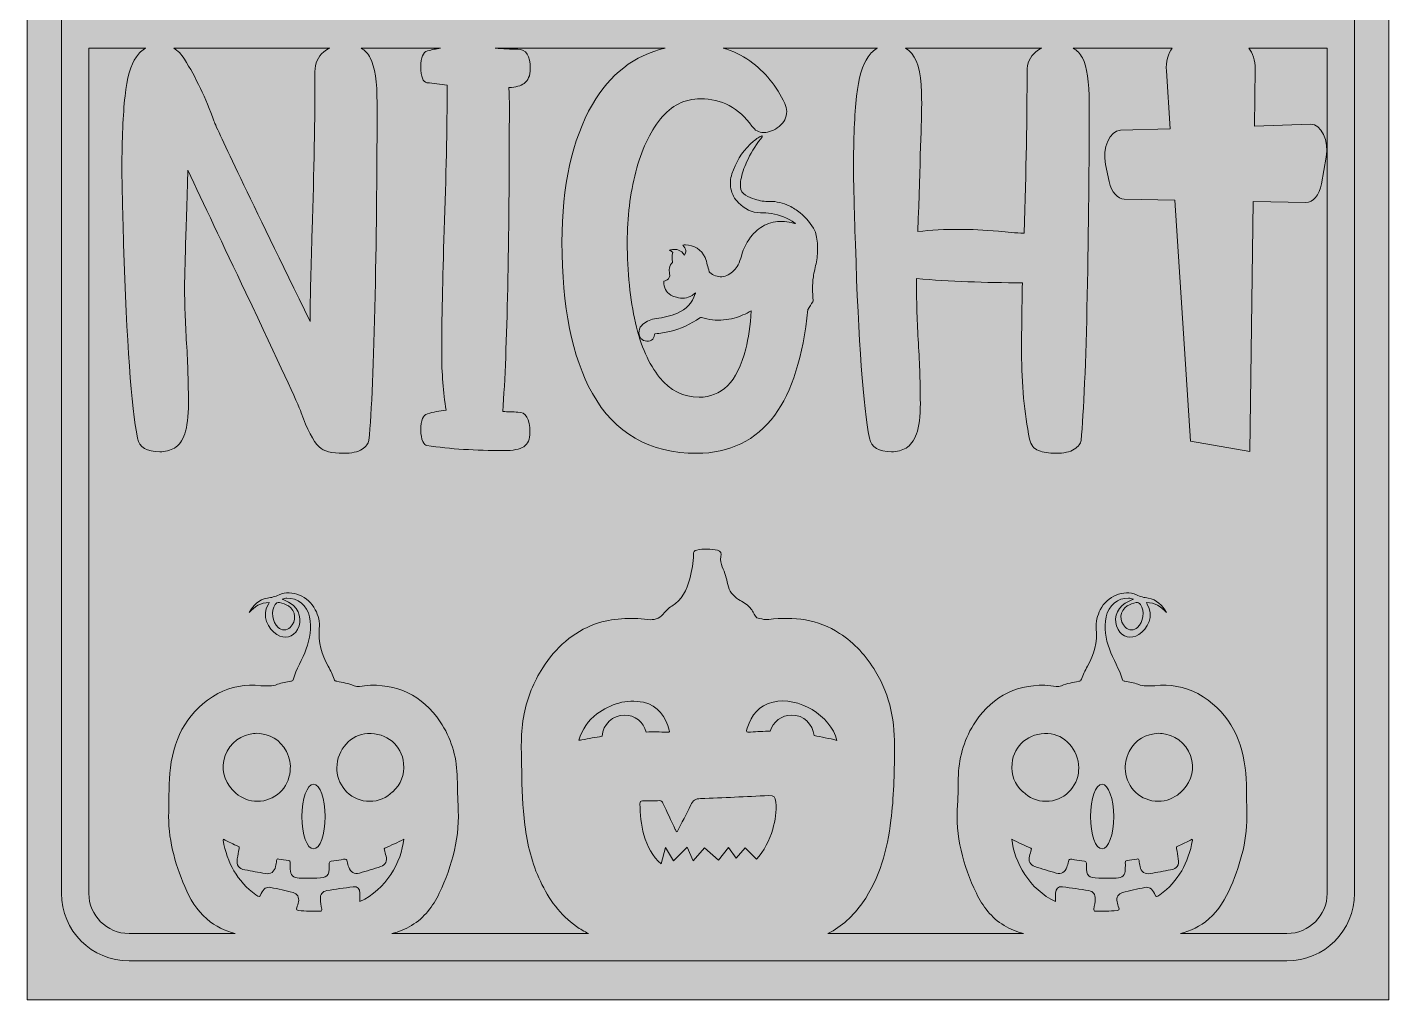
# Model space of a CAD drawing. Header units: centimetres. Extents: x 0.4 to 13.5, y -19.4 to -0.6.
# Drawn here: x 0.42 to 13.55, y -19.38 to -10.01 of the extents above; entities that cross this region are included whole.
import ezdxf

# ---------------------------------------------------------------- set-up
doc = ezdxf.new("R2010")
doc.units = ezdxf.units.CM
doc.header["$MEASUREMENT"] = 0
doc.layers.add('Layer 1', color=7, linetype='Continuous')

# ---------------------------------------------------------------- blocks, each defined once
blk = doc.blocks.new('block 3')
at = {"layer": 'Layer 1', "true_color": 0x2e3644}
h = blk.add_hatch(color=159, dxfattribs=at)
h.dxf.hatch_style = 2
h.paths.add_polyline_path([(13.548, -19.383), (0.422, -19.383), (0.422, -0.632), (13.548, -0.632)])
at = {"layer": 'Layer 1', "lineweight": 0}
blk.add_lwpolyline([(13.548, -19.383), (0.422, -19.383), (0.422, -0.632), (13.548, -0.632), (13.548, -19.383)], dxfattribs=at)
blk = doc.blocks.new('block 2')
at = {"layer": 'Layer 1'}
blk.add_blockref('block 3', (0, 0), dxfattribs=at)

msp = doc.modelspace()

# ---------------------------------------------------------------- linework, layer by layer
at = {"layer": 'Layer 1', "lineweight": 0}
for points, knots in [([(12.566, -1.006), (12.566, -1.006), (1.404, -1.006), (1.404, -1.006), (1.044, -1.006), (0.752, -1.299), (0.752, -1.659), (0.752, -1.659), (0.752, -18.357), (0.752, -18.357), (0.752, -18.716), (1.044, -19.009), (1.404, -19.009), (1.404, -19.009), (12.566, -19.009), (12.566, -19.009), (12.925, -19.009), (13.218, -18.716), (13.218, -18.357), (13.218, -18.357), (13.218, -1.659), (13.218, -1.659), (13.218, -1.299), (12.925, -1.006), (12.566, -1.006)], [0, 0, 0, 0, 1, 1, 1, 2, 2, 2, 3, 3, 3, 4, 4, 4, 5, 5, 5, 6, 6, 6, 7, 7, 7, 8, 8, 8, 8]), ([(12.954, -18.357), (12.954, -18.571), (12.78, -18.744), (12.566, -18.744), (12.566, -18.744), (11.539, -18.744), (11.539, -18.744), (11.637, -18.721), (11.729, -18.678), (11.812, -18.604), (11.909, -18.519), (11.976, -18.41), (12.026, -18.292), (12.123, -18.061), (12.19, -17.823), (12.18, -17.57), (12.175, -17.429), (12.181, -17.287), (12.163, -17.146), (12.125, -16.838), (11.987, -16.588), (11.707, -16.432), (11.579, -16.36), (11.437, -16.342), (11.293, -16.355), (11.237, -16.359), (11.184, -16.363), (11.13, -16.342), (11.089, -16.327), (11.046, -16.318), (11.003, -16.313), (10.993, -16.312), (10.985, -16.31), (10.982, -16.298), (10.95, -16.194), (10.891, -16.102), (10.854, -16.001), (10.818, -15.901), (10.803, -15.798), (10.823, -15.693), (10.843, -15.585), (10.938, -15.507), (11.04, -15.511), (11.054, -15.511), (11.067, -15.514), (11.086, -15.521), (11.057, -15.536), (11.031, -15.544), (11.008, -15.559), (10.918, -15.619), (10.889, -15.724), (10.938, -15.814), (10.979, -15.888), (11.061, -15.908), (11.137, -15.863), (11.223, -15.812), (11.29, -15.678), (11.218, -15.568), (11.216, -15.564), (11.215, -15.56), (11.211, -15.553), (11.293, -15.556), (11.354, -15.591), (11.404, -15.65), (11.364, -15.581), (11.312, -15.525), (11.229, -15.511), (11.189, -15.506), (11.153, -15.497), (11.116, -15.48), (10.991, -15.424), (10.833, -15.492), (10.767, -15.623), (10.739, -15.68), (10.722, -15.742), (10.728, -15.805), (10.742, -15.936), (10.705, -16.054), (10.643, -16.168), (10.62, -16.208), (10.6, -16.25), (10.585, -16.293), (10.58, -16.306), (10.573, -16.312), (10.559, -16.313), (10.503, -16.322), (10.447, -16.335), (10.393, -16.355), (10.358, -16.369), (10.325, -16.359), (10.291, -16.355), (9.98, -16.328), (9.738, -16.446), (9.564, -16.703), (9.459, -16.858), (9.408, -17.03), (9.399, -17.215), (9.395, -17.311), (9.397, -17.407), (9.391, -17.503), (9.369, -17.805), (9.443, -18.086), (9.572, -18.356), (9.633, -18.482), (9.716, -18.592), (9.839, -18.667), (9.899, -18.703), (9.962, -18.728), (10.028, -18.744), (10.028, -18.744), (8.141, -18.744), (8.141, -18.744), (8.277, -18.678), (8.384, -18.575), (8.475, -18.447), (8.643, -18.209), (8.713, -17.937), (8.749, -17.653), (8.776, -17.431), (8.78, -17.207), (8.784, -16.984), (8.789, -16.712), (8.745, -16.454), (8.6, -16.218), (8.51, -16.07), (8.399, -15.945), (8.254, -15.851), (8.044, -15.715), (7.812, -15.687), (7.57, -15.717), (7.538, -15.722), (7.51, -15.712), (7.481, -15.708), (7.442, -15.703), (7.436, -15.672), (7.421, -15.647), (7.412, -15.632), (7.401, -15.618), (7.39, -15.604), (7.359, -15.57), (7.319, -15.548), (7.28, -15.524), (7.226, -15.49), (7.188, -15.444), (7.176, -15.38), (7.164, -15.321), (7.146, -15.265), (7.123, -15.21), (7.11, -15.178), (7.101, -15.147), (7.109, -15.111), (7.115, -15.085), (7.109, -15.055), (7.078, -15.049), (7.011, -15.036), (6.943, -15.032), (6.876, -15.048), (6.856, -15.053), (6.844, -15.066), (6.845, -15.089), (6.848, -15.169), (6.827, -15.246), (6.809, -15.324), (6.783, -15.434), (6.735, -15.527), (6.635, -15.588), (6.603, -15.608), (6.576, -15.635), (6.553, -15.665), (6.514, -15.713), (6.462, -15.724), (6.406, -15.717), (6.234, -15.697), (6.065, -15.703), (5.9, -15.76), (5.679, -15.839), (5.518, -15.988), (5.392, -16.183), (5.303, -16.32), (5.244, -16.467), (5.212, -16.627), (5.177, -16.806), (5.185, -16.986), (5.189, -17.166), (5.192, -17.344), (5.197, -17.522), (5.22, -17.699), (5.244, -17.887), (5.287, -18.069), (5.369, -18.241), (5.451, -18.412), (5.56, -18.566), (5.716, -18.676), (5.753, -18.702), (5.793, -18.725), (5.833, -18.744), (5.833, -18.744), (3.938, -18.744), (3.938, -18.744), (4.004, -18.728), (4.068, -18.703), (4.128, -18.667), (4.25, -18.592), (4.333, -18.482), (4.394, -18.356), (4.523, -18.086), (4.597, -17.805), (4.575, -17.503), (4.569, -17.407), (4.571, -17.311), (4.567, -17.215), (4.559, -17.03), (4.507, -16.858), (4.403, -16.703), (4.228, -16.446), (3.987, -16.328), (3.675, -16.355), (3.642, -16.359), (3.608, -16.369), (3.573, -16.355), (3.52, -16.335), (3.463, -16.322), (3.407, -16.313), (3.393, -16.312), (3.386, -16.306), (3.382, -16.293), (3.366, -16.25), (3.346, -16.208), (3.323, -16.168), (3.261, -16.054), (3.224, -15.936), (3.238, -15.805), (3.245, -15.742), (3.228, -15.68), (3.199, -15.623), (3.133, -15.492), (2.975, -15.424), (2.85, -15.48), (2.813, -15.497), (2.777, -15.506), (2.737, -15.511), (2.654, -15.525), (2.603, -15.581), (2.563, -15.65), (2.612, -15.591), (2.673, -15.556), (2.755, -15.553), (2.752, -15.56), (2.75, -15.564), (2.748, -15.568), (2.675, -15.678), (2.744, -15.812), (2.829, -15.863), (2.905, -15.908), (2.987, -15.888), (3.028, -15.814), (3.077, -15.724), (3.048, -15.619), (2.958, -15.559), (2.935, -15.544), (2.91, -15.536), (2.88, -15.521), (2.899, -15.514), (2.912, -15.511), (2.926, -15.511), (3.028, -15.507), (3.123, -15.585), (3.143, -15.693), (3.163, -15.798), (3.148, -15.901), (3.112, -16.001), (3.075, -16.102), (3.016, -16.194), (2.985, -16.298), (2.982, -16.31), (2.973, -16.312), (2.963, -16.313), (2.92, -16.318), (2.877, -16.327), (2.836, -16.342), (2.782, -16.363), (2.729, -16.359), (2.673, -16.355), (2.529, -16.342), (2.387, -16.36), (2.259, -16.432), (1.98, -16.588), (1.841, -16.838), (1.803, -17.146), (1.785, -17.287), (1.791, -17.429), (1.786, -17.57), (1.777, -17.823), (1.843, -18.061), (1.94, -18.292), (1.99, -18.41), (2.057, -18.519), (2.154, -18.604), (2.238, -18.678), (2.33, -18.721), (2.427, -18.744), (2.427, -18.744), (1.404, -18.744), (1.404, -18.744), (1.19, -18.744), (1.016, -18.571), (1.016, -18.357), (1.016, -18.357), (1.016, -10.209), (1.016, -10.209), (1.016, -10.209), (1.565, -10.209), (1.565, -10.209), (1.529, -10.228), (1.499, -10.256), (1.474, -10.292), (1.42, -10.37), (1.384, -10.497), (1.365, -10.673), (1.345, -10.849), (1.335, -11.083), (1.335, -11.373), (1.335, -11.498), (1.341, -11.74), (1.351, -12.099), (1.381, -13.042), (1.426, -13.666), (1.485, -13.97), (1.504, -14.056), (1.574, -14.1), (1.7, -14.1), (1.752, -14.1), (1.8, -14.088), (1.842, -14.064), (1.884, -14.04), (1.918, -13.994), (1.941, -13.927), (1.964, -13.859), (1.976, -13.761), (1.976, -13.632), (1.976, -13.45), (1.971, -13.257), (1.958, -13.054), (1.946, -12.852), (1.939, -12.665), (1.939, -12.492), (1.939, -12.432), (1.95, -12.064), (1.971, -11.386), (2.119, -11.703), (2.306, -12.097), (2.531, -12.568), (2.854, -13.25), (3.032, -13.635), (3.064, -13.724), (3.119, -13.885), (3.177, -13.995), (3.238, -14.054), (3.28, -14.095), (3.358, -14.115), (3.471, -14.115), (3.55, -14.115), (3.61, -14.102), (3.65, -14.076), (3.69, -14.049), (3.712, -14.021), (3.716, -13.991), (3.742, -13.713), (3.763, -13.247), (3.776, -12.594), (3.789, -11.94), (3.795, -11.322), (3.795, -10.74), (3.795, -10.535), (3.773, -10.39), (3.729, -10.304), (3.708, -10.262), (3.678, -10.23), (3.64, -10.209), (3.64, -10.209), (4.407, -10.209), (4.407, -10.209), (4.364, -10.216), (4.321, -10.224), (4.281, -10.235), (4.238, -10.248), (4.217, -10.299), (4.217, -10.388), (4.217, -10.485), (4.237, -10.536), (4.275, -10.542), (4.339, -10.55), (4.404, -10.558), (4.471, -10.566), (4.469, -10.986), (4.46, -11.452), (4.442, -11.964), (4.426, -12.446), (4.418, -12.84), (4.418, -13.144), (4.418, -13.343), (4.432, -13.528), (4.46, -13.698), (4.397, -13.706), (4.337, -13.717), (4.281, -13.733), (4.238, -13.745), (4.217, -13.797), (4.217, -13.889), (4.217, -13.937), (4.223, -13.975), (4.236, -14.001), (4.249, -14.026), (4.262, -14.039), (4.275, -14.041), (4.501, -14.073), (4.746, -14.089), (5.012, -14.089), (5.105, -14.089), (5.171, -14.076), (5.21, -14.051), (5.249, -14.025), (5.268, -13.979), (5.268, -13.912), (5.268, -13.782), (5.229, -13.717), (5.152, -13.717), (5.105, -13.717), (5.056, -13.715), (5.007, -13.711), (5.049, -13.113), (5.07, -12.122), (5.07, -10.74), (5.07, -10.685), (5.068, -10.635), (5.065, -10.589), (5.132, -10.586), (5.181, -10.572), (5.212, -10.549), (5.251, -10.523), (5.271, -10.475), (5.271, -10.405), (5.271, -10.281), (5.231, -10.22), (5.152, -10.22), (5.08, -10.22), (5.008, -10.215), (4.934, -10.209), (4.934, -10.209), (6.573, -10.209), (6.573, -10.209), (6.273, -10.279), (6.038, -10.46), (5.87, -10.753), (5.675, -11.094), (5.577, -11.537), (5.577, -12.08), (5.577, -12.702), (5.675, -13.187), (5.87, -13.537), (6.086, -13.922), (6.422, -14.115), (6.878, -14.115), (7.194, -14.115), (7.444, -13.992), (7.628, -13.746), (7.794, -13.523), (7.901, -13.184), (7.948, -12.73), (7.949, -12.729), (7.949, -12.728), (7.95, -12.727), (7.964, -12.701), (7.979, -12.677), (7.997, -12.654), (8, -12.649), (8.001, -12.646), (8, -12.641), (7.99, -12.566), (7.989, -12.491), (8.001, -12.415), (8.007, -12.366), (8.021, -12.318), (8.031, -12.269), (8.035, -12.244), (8.039, -12.219), (8.04, -12.193), (8.041, -12.19), (8.041, -12.187), (8.042, -12.184), (8.042, -12.184), (8.042, -12.112), (8.042, -12.112), (8.041, -12.111), (8.041, -12.109), (8.041, -12.107), (8.039, -12.081), (8.036, -12.056), (8.031, -12.031), (8.027, -12.01), (8.026, -11.989), (8.016, -11.97), (7.98, -11.903), (7.933, -11.846), (7.874, -11.797), (7.841, -11.77), (7.806, -11.749), (7.768, -11.73), (7.709, -11.702), (7.647, -11.685), (7.58, -11.687), (7.531, -11.689), (7.484, -11.681), (7.437, -11.666), (7.406, -11.655), (7.375, -11.646), (7.347, -11.628), (7.319, -11.608), (7.3, -11.583), (7.298, -11.548), (7.296, -11.524), (7.298, -11.501), (7.302, -11.477), (7.313, -11.418), (7.333, -11.362), (7.357, -11.308), (7.392, -11.227), (7.439, -11.154), (7.493, -11.084), (7.498, -11.078), (7.502, -11.071), (7.506, -11.065), (7.508, -11.062), (7.509, -11.06), (7.507, -11.057), (7.505, -11.055), (7.502, -11.056), (7.499, -11.057), (7.492, -11.059), (7.486, -11.062), (7.479, -11.066), (7.447, -11.085), (7.419, -11.109), (7.392, -11.135), (7.308, -11.216), (7.252, -11.313), (7.216, -11.422), (7.2, -11.469), (7.196, -11.516), (7.206, -11.564), (7.216, -11.617), (7.241, -11.662), (7.278, -11.7), (7.337, -11.759), (7.406, -11.795), (7.492, -11.796), (7.526, -11.796), (7.561, -11.796), (7.596, -11.802), (7.678, -11.816), (7.753, -11.847), (7.821, -11.895), (7.824, -11.897), (7.826, -11.899), (7.828, -11.9), (7.815, -11.898), (7.801, -11.894), (7.788, -11.891), (7.73, -11.877), (7.671, -11.874), (7.612, -11.888), (7.553, -11.901), (7.503, -11.927), (7.459, -11.965), (7.443, -11.978), (7.428, -11.993), (7.414, -12.009), (7.362, -12.069), (7.327, -12.137), (7.307, -12.213), (7.298, -12.242), (7.29, -12.271), (7.275, -12.299), (7.254, -12.34), (7.221, -12.37), (7.181, -12.393), (7.162, -12.404), (7.141, -12.412), (7.119, -12.413), (7.075, -12.416), (7.037, -12.4), (7.002, -12.373), (6.999, -12.37), (6.998, -12.367), (6.997, -12.364), (6.991, -12.342), (6.985, -12.321), (6.978, -12.299), (6.972, -12.275), (6.967, -12.251), (6.957, -12.228), (6.925, -12.153), (6.848, -12.104), (6.767, -12.106), (6.759, -12.106), (6.75, -12.107), (6.741, -12.108), (6.774, -12.144), (6.78, -12.177), (6.758, -12.204), (6.743, -12.18), (6.723, -12.163), (6.695, -12.154), (6.68, -12.149), (6.666, -12.147), (6.652, -12.15), (6.638, -12.15), (6.626, -12.153), (6.613, -12.158), (6.616, -12.159), (6.617, -12.16), (6.618, -12.161), (6.629, -12.165), (6.638, -12.171), (6.645, -12.178), (6.641, -12.194), (6.64, -12.212), (6.64, -12.231), (6.64, -12.246), (6.641, -12.26), (6.643, -12.274), (6.628, -12.289), (6.617, -12.307), (6.613, -12.329), (6.609, -12.347), (6.611, -12.365), (6.615, -12.383), (6.619, -12.412), (6.611, -12.431), (6.59, -12.444), (6.582, -12.449), (6.573, -12.452), (6.564, -12.454), (6.561, -12.455), (6.559, -12.456), (6.559, -12.461), (6.558, -12.517), (6.579, -12.561), (6.627, -12.591), (6.644, -12.602), (6.663, -12.605), (6.681, -12.611), (6.734, -12.627), (6.784, -12.621), (6.831, -12.593), (6.843, -12.586), (6.854, -12.577), (6.864, -12.568), (6.866, -12.573), (6.863, -12.576), (6.862, -12.579), (6.832, -12.666), (6.774, -12.728), (6.69, -12.764), (6.624, -12.792), (6.556, -12.807), (6.486, -12.815), (6.437, -12.821), (6.395, -12.84), (6.358, -12.871), (6.338, -12.888), (6.323, -12.909), (6.32, -12.937), (6.316, -12.981), (6.333, -13.019), (6.378, -13.032), (6.425, -13.046), (6.468, -13.022), (6.469, -12.969), (6.469, -12.962), (6.472, -12.962), (6.477, -12.962), (6.524, -12.958), (6.57, -12.951), (6.616, -12.94), (6.721, -12.915), (6.818, -12.871), (6.906, -12.809), (6.911, -12.806), (6.916, -12.803), (6.923, -12.806), (6.957, -12.817), (6.993, -12.824), (7.029, -12.828), (7.099, -12.835), (7.169, -12.83), (7.237, -12.811), (7.295, -12.796), (7.35, -12.771), (7.402, -12.741), (7.393, -12.885), (7.375, -13.007), (7.349, -13.108), (7.308, -13.271), (7.249, -13.389), (7.173, -13.463), (7.096, -13.537), (7.005, -13.574), (6.899, -13.574), (6.748, -13.574), (6.621, -13.511), (6.518, -13.384), (6.415, -13.257), (6.337, -13.082), (6.286, -12.856), (6.234, -12.631), (6.207, -12.372), (6.207, -12.08), (6.207, -11.839), (6.234, -11.613), (6.288, -11.403), (6.342, -11.193), (6.422, -11.023), (6.527, -10.892), (6.633, -10.762), (6.761, -10.697), (6.913, -10.697), (7.116, -10.697), (7.282, -10.785), (7.409, -10.961), (7.437, -11.002), (7.474, -11.022), (7.522, -11.022), (7.573, -11.022), (7.623, -11.003), (7.671, -10.964), (7.719, -10.925), (7.744, -10.877), (7.744, -10.819), (7.744, -10.794), (7.737, -10.768), (7.726, -10.742), (7.646, -10.575), (7.534, -10.438), (7.389, -10.333), (7.31, -10.276), (7.224, -10.235), (7.131, -10.209), (7.131, -10.209), (8.619, -10.209), (8.619, -10.209), (8.584, -10.228), (8.553, -10.256), (8.528, -10.292), (8.473, -10.37), (8.436, -10.497), (8.417, -10.673), (8.398, -10.849), (8.388, -11.083), (8.388, -11.373), (8.388, -11.498), (8.394, -11.74), (8.406, -12.099), (8.436, -13.044), (8.481, -13.667), (8.541, -13.97), (8.559, -14.056), (8.63, -14.1), (8.755, -14.1), (8.808, -14.1), (8.855, -14.088), (8.896, -14.064), (8.937, -14.04), (8.97, -13.994), (8.995, -13.927), (9.019, -13.859), (9.032, -13.761), (9.032, -13.632), (9.032, -13.45), (9.026, -13.257), (9.013, -13.054), (9.001, -12.852), (8.995, -12.665), (8.995, -12.492), (8.995, -12.492), (8.995, -12.431), (8.995, -12.431), (9.315, -12.458), (9.656, -12.471), (10.016, -12.471), (10.011, -12.73), (10.008, -12.954), (10.008, -13.144), (10.008, -13.45), (10.034, -13.728), (10.085, -13.978), (10.097, -14.034), (10.126, -14.071), (10.172, -14.089), (10.217, -14.106), (10.273, -14.115), (10.336, -14.115), (10.415, -14.115), (10.475, -14.102), (10.515, -14.076), (10.556, -14.049), (10.578, -14.021), (10.581, -13.991), (10.608, -13.713), (10.627, -13.247), (10.641, -12.594), (10.654, -11.94), (10.66, -11.322), (10.66, -10.74), (10.66, -10.535), (10.638, -10.39), (10.595, -10.304), (10.573, -10.262), (10.543, -10.23), (10.504, -10.209), (10.504, -10.209), (11.461, -10.209), (11.461, -10.209), (11.422, -10.259), (11.399, -10.34), (11.404, -10.428), (11.404, -10.428), (11.441, -10.986), (11.441, -10.986), (11.441, -10.986), (10.962, -11.001), (10.962, -11.001), (10.857, -11.004), (10.785, -11.17), (10.818, -11.33), (10.818, -11.33), (10.853, -11.496), (10.853, -11.496), (10.874, -11.596), (10.932, -11.664), (10.998, -11.665), (10.998, -11.665), (11.486, -11.674), (11.486, -11.674), (11.486, -11.674), (11.637, -13.999), (11.637, -13.999), (11.637, -13.999), (12.209, -14.097), (12.209, -14.097), (12.209, -14.097), (12.242, -11.687), (12.242, -11.687), (12.242, -11.687), (12.749, -11.697), (12.749, -11.697), (12.818, -11.698), (12.879, -11.625), (12.899, -11.517), (12.899, -11.517), (12.945, -11.261), (12.945, -11.261), (12.974, -11.1), (12.897, -10.939), (12.793, -10.943), (12.793, -10.943), (12.252, -10.96), (12.252, -10.96), (12.252, -10.96), (12.259, -10.408), (12.259, -10.408), (12.26, -10.327), (12.237, -10.256), (12.2, -10.209), (12.2, -10.209), (12.954, -10.209), (12.954, -10.209), (12.954, -10.209), (12.954, -18.357), (12.954, -18.357)], [0, 0, 0, 0, 1, 1, 1, 2, 2, 2, 3, 3, 3, 4, 4, 4, 5, 5, 5, 6, 6, 6, 7, 7, 7, 8, 8, 8, 9, 9, 9, 10, 10, 10, 11, 11, 11, 12, 12, 12, 13, 13, 13, 14, 14, 14, 15, 15, 15, 16, 16, 16, 17, 17, 17, 18, 18, 18, 19, 19, 19, 20, 20, 20, 21, 21, 21, 22, 22, 22, 23, 23, 23, 24, 24, 24, 25, 25, 25, 26, 26, 26, 27, 27, 27, 28, 28, 28, 29, 29, 29, 30, 30, 30, 31, 31, 31, 32, 32, 32, 33, 33, 33, 34, 34, 34, 35, 35, 35, 36, 36, 36, 37, 37, 37, 38, 38, 38, 39, 39, 39, 40, 40, 40, 41, 41, 41, 42, 42, 42, 43, 43, 43, 44, 44, 44, 45, 45, 45, 46, 46, 46, 47, 47, 47, 48, 48, 48, 49, 49, 49, 50, 50, 50, 51, 51, 51, 52, 52, 52, 53, 53, 53, 54, 54, 54, 55, 55, 55, 56, 56, 56, 57, 57, 57, 58, 58, 58, 59, 59, 59, 60, 60, 60, 61, 61, 61, 62, 62, 62, 63, 63, 63, 64, 64, 64, 65, 65, 65, 66, 66, 66, 67, 67, 67, 68, 68, 68, 69, 69, 69, 70, 70, 70, 71, 71, 71, 72, 72, 72, 73, 73, 73, 74, 74, 74, 75, 75, 75, 76, 76, 76, 77, 77, 77, 78, 78, 78, 79, 79, 79, 80, 80, 80, 81, 81, 81, 82, 82, 82, 83, 83, 83, 84, 84, 84, 85, 85, 85, 86, 86, 86, 87, 87, 87, 88, 88, 88, 89, 89, 89, 90, 90, 90, 91, 91, 91, 92, 92, 92, 93, 93, 93, 94, 94, 94, 95, 95, 95, 96, 96, 96, 97, 97, 97, 98, 98, 98, 99, 99, 99, 100, 100, 100, 101, 101, 101, 102, 102, 102, 103, 103, 103, 104, 104, 104, 105, 105, 105, 106, 106, 106, 107, 107, 107, 108, 108, 108, 109, 109, 109, 110, 110, 110, 111, 111, 111, 112, 112, 112, 113, 113, 113, 114, 114, 114, 115, 115, 115, 116, 116, 116, 117, 117, 117, 118, 118, 118, 119, 119, 119, 120, 120, 120, 121, 121, 121, 122, 122, 122, 123, 123, 123, 124, 124, 124, 125, 125, 125, 126, 126, 126, 127, 127, 127, 128, 128, 128, 129, 129, 129, 130, 130, 130, 131, 131, 131, 132, 132, 132, 133, 133, 133, 134, 134, 134, 135, 135, 135, 136, 136, 136, 137, 137, 137, 138, 138, 138, 139, 139, 139, 140, 140, 140, 141, 141, 141, 142, 142, 142, 143, 143, 143, 144, 144, 144, 145, 145, 145, 146, 146, 146, 147, 147, 147, 148, 148, 148, 149, 149, 149, 150, 150, 150, 151, 151, 151, 152, 152, 152, 153, 153, 153, 154, 154, 154, 155, 155, 155, 156, 156, 156, 157, 157, 157, 158, 158, 158, 159, 159, 159, 160, 160, 160, 161, 161, 161, 162, 162, 162, 163, 163, 163, 164, 164, 164, 165, 165, 165, 166, 166, 166, 167, 167, 167, 168, 168, 168, 169, 169, 169, 170, 170, 170, 171, 171, 171, 172, 172, 172, 173, 173, 173, 174, 174, 174, 175, 175, 175, 176, 176, 176, 177, 177, 177, 178, 178, 178, 179, 179, 179, 180, 180, 180, 181, 181, 181, 182, 182, 182, 183, 183, 183, 184, 184, 184, 185, 185, 185, 186, 186, 186, 187, 187, 187, 188, 188, 188, 189, 189, 189, 190, 190, 190, 191, 191, 191, 192, 192, 192, 193, 193, 193, 194, 194, 194, 195, 195, 195, 196, 196, 196, 197, 197, 197, 198, 198, 198, 199, 199, 199, 200, 200, 200, 201, 201, 201, 202, 202, 202, 203, 203, 203, 204, 204, 204, 205, 205, 205, 206, 206, 206, 207, 207, 207, 208, 208, 208, 209, 209, 209, 210, 210, 210, 211, 211, 211, 212, 212, 212, 213, 213, 213, 214, 214, 214, 215, 215, 215, 216, 216, 216, 217, 217, 217, 218, 218, 218, 219, 219, 219, 220, 220, 220, 221, 221, 221, 222, 222, 222, 223, 223, 223, 224, 224, 224, 225, 225, 225, 226, 226, 226, 227, 227, 227, 228, 228, 228, 229, 229, 229, 230, 230, 230, 231, 231, 231, 232, 232, 232, 233, 233, 233, 234, 234, 234, 235, 235, 235, 236, 236, 236, 237, 237, 237, 238, 238, 238, 239, 239, 239, 240, 240, 240, 241, 241, 241, 242, 242, 242, 243, 243, 243, 244, 244, 244, 245, 245, 245, 246, 246, 246, 247, 247, 247, 248, 248, 248, 249, 249, 249, 250, 250, 250, 251, 251, 251, 252, 252, 252, 253, 253, 253, 254, 254, 254, 255, 255, 255, 256, 256, 256, 257, 257, 257, 258, 258, 258, 259, 259, 259, 260, 260, 260, 261, 261, 261, 262, 262, 262, 263, 263, 263, 264, 264, 264, 265, 265, 265, 266, 266, 266, 267, 267, 267, 268, 268, 268, 269, 269, 269, 270, 270, 270, 271, 271, 271, 272, 272, 272, 273, 273, 273, 274, 274, 274, 275, 275, 275, 276, 276, 276, 277, 277, 277, 278, 278, 278, 279, 279, 279, 280, 280, 280, 281, 281, 281, 282, 282, 282, 283, 283, 283, 284, 284, 284, 285, 285, 285, 286, 286, 286, 287, 287, 287, 288, 288, 288, 289, 289, 289, 290, 290, 290, 291, 291, 291, 292, 292, 292, 293, 293, 293, 293]), ([(3.339, -10.209), (3.318, -10.219), (3.298, -10.23), (3.28, -10.245), (3.224, -10.291), (3.196, -10.355), (3.196, -10.436), (3.196, -10.89), (3.187, -11.399), (3.169, -11.964), (3.158, -12.3), (3.15, -12.593), (3.149, -12.843), (2.566, -11.652), (2.258, -11.008), (2.222, -10.911), (2.143, -10.691), (2.048, -10.492), (1.937, -10.314), (1.907, -10.267), (1.873, -10.232), (1.835, -10.209), (1.835, -10.209), (3.339, -10.209), (3.339, -10.209)], [0, 0, 0, 0, 1, 1, 1, 2, 2, 2, 3, 3, 3, 4, 4, 4, 5, 5, 5, 6, 6, 6, 7, 7, 7, 8, 8, 8, 8]), ([(9.039, -10.562), (9.029, -10.379), (8.979, -10.262), (8.89, -10.209), (8.89, -10.209), (10.202, -10.209), (10.202, -10.209), (10.181, -10.219), (10.162, -10.23), (10.144, -10.245), (10.089, -10.291), (10.061, -10.355), (10.061, -10.436), (10.061, -10.862), (10.052, -11.381), (10.032, -11.993), (9.951, -11.99), (9.869, -11.983), (9.787, -11.975), (9.646, -11.963), (9.521, -11.956), (9.412, -11.956), (9.269, -11.956), (9.135, -11.963), (9.008, -11.977), (9.031, -11.296), (9.043, -10.888), (9.045, -10.753), (9.045, -10.693), (9.043, -10.629), (9.039, -10.562)], [0, 0, 0, 0, 1, 1, 1, 2, 2, 2, 3, 3, 3, 4, 4, 4, 5, 5, 5, 6, 6, 6, 7, 7, 7, 8, 8, 8, 9, 9, 9, 10, 10, 10, 10]), ([(2.853, -15.554), (2.884, -15.561), (2.913, -15.569), (2.94, -15.586), (3.013, -15.633), (3.021, -15.735), (2.957, -15.794), (2.94, -15.809), (2.921, -15.819), (2.898, -15.817), (2.875, -15.818), (2.858, -15.807), (2.842, -15.793), (2.782, -15.74), (2.769, -15.638), (2.812, -15.572), (2.823, -15.556), (2.834, -15.55), (2.853, -15.554)], [0, 0, 0, 0, 1, 1, 1, 2, 2, 2, 3, 3, 3, 4, 4, 4, 5, 5, 5, 6, 6, 6, 6]), ([(11.113, -15.554), (11.132, -15.55), (11.143, -15.556), (11.153, -15.572), (11.198, -15.638), (11.184, -15.74), (11.124, -15.793), (11.108, -15.807), (11.091, -15.818), (11.069, -15.817), (11.045, -15.819), (11.027, -15.809), (11.01, -15.794), (10.945, -15.735), (10.953, -15.633), (11.027, -15.586), (11.053, -15.569), (11.082, -15.561), (11.113, -15.554)], [0, 0, 0, 0, 1, 1, 1, 2, 2, 2, 3, 3, 3, 4, 4, 4, 5, 5, 5, 6, 6, 6, 6]), ([(5.965, -16.843), (5.9, -16.853), (5.835, -16.865), (5.77, -16.878), (5.762, -16.879), (5.754, -16.88), (5.74, -16.881), (5.772, -16.774), (5.83, -16.691), (5.914, -16.628), (6.048, -16.53), (6.197, -16.482), (6.363, -16.515), (6.505, -16.544), (6.58, -16.662), (6.611, -16.783), (6.617, -16.804), (6.605, -16.805), (6.589, -16.804), (6.522, -16.801), (6.456, -16.8), (6.389, -16.802), (6.366, -16.708), (6.281, -16.638), (6.18, -16.638), (6.065, -16.638), (5.971, -16.729), (5.965, -16.843)], [0, 0, 0, 0, 1, 1, 1, 2, 2, 2, 3, 3, 3, 4, 4, 4, 5, 5, 5, 6, 6, 6, 7, 7, 7, 8, 8, 8, 9, 9, 9, 9]), ([(7.792, -16.638), (7.694, -16.638), (7.61, -16.704), (7.585, -16.795), (7.522, -16.794), (7.459, -16.797), (7.396, -16.803), (7.352, -16.807), (7.351, -16.806), (7.364, -16.764), (7.403, -16.637), (7.476, -16.545), (7.612, -16.513), (7.855, -16.456), (8.168, -16.642), (8.227, -16.882), (8.152, -16.864), (8.079, -16.848), (8.007, -16.836), (7.998, -16.725), (7.905, -16.638), (7.792, -16.638)], [0, 0, 0, 0, 1, 1, 1, 2, 2, 2, 3, 3, 3, 4, 4, 4, 5, 5, 5, 6, 6, 6, 7, 7, 7, 7]), ([(2.317, -17.077), (2.343, -16.947), (2.444, -16.846), (2.57, -16.821), (2.591, -16.817), (2.613, -16.814), (2.635, -16.814), (2.762, -16.82), (2.861, -16.875), (2.92, -16.989), (2.953, -17.052), (2.965, -17.116), (2.956, -17.178), (2.943, -17.341), (2.807, -17.47), (2.641, -17.47), (2.562, -17.47), (2.49, -17.44), (2.434, -17.392), (2.432, -17.391), (2.431, -17.389), (2.429, -17.387), (2.34, -17.314), (2.293, -17.191), (2.317, -17.077)], [0, 0, 0, 0, 1, 1, 1, 2, 2, 2, 3, 3, 3, 4, 4, 4, 5, 5, 5, 6, 6, 6, 7, 7, 7, 8, 8, 8, 8]), ([(3.407, -17.146), (3.408, -16.97), (3.544, -16.823), (3.704, -16.816), (3.886, -16.807), (4.034, -16.929), (4.051, -17.106), (4.061, -17.217), (4.024, -17.306), (3.946, -17.377), (3.945, -17.378), (3.945, -17.378), (3.944, -17.379), (3.887, -17.435), (3.809, -17.47), (3.723, -17.47), (3.553, -17.47), (3.416, -17.336), (3.408, -17.168), (3.408, -17.168), (3.408, -17.166), (3.408, -17.166), (3.407, -17.16), (3.407, -17.153), (3.407, -17.146)], [0, 0, 0, 0, 1, 1, 1, 2, 2, 2, 3, 3, 3, 4, 4, 4, 5, 5, 5, 6, 6, 6, 7, 7, 7, 8, 8, 8, 8]), ([(9.916, -17.106), (9.933, -16.929), (10.08, -16.807), (10.262, -16.816), (10.422, -16.823), (10.558, -16.97), (10.559, -17.146), (10.559, -17.153), (10.559, -17.16), (10.558, -17.166), (10.558, -17.166), (10.558, -17.168), (10.558, -17.168), (10.551, -17.336), (10.413, -17.47), (10.243, -17.47), (10.157, -17.47), (10.079, -17.435), (10.022, -17.379), (10.021, -17.378), (10.021, -17.378), (10.02, -17.377), (9.942, -17.306), (9.905, -17.217), (9.916, -17.106)], [0, 0, 0, 0, 1, 1, 1, 2, 2, 2, 3, 3, 3, 4, 4, 4, 5, 5, 5, 6, 6, 6, 7, 7, 7, 8, 8, 8, 8]), ([(11.046, -16.989), (11.106, -16.875), (11.204, -16.82), (11.331, -16.814), (11.354, -16.814), (11.375, -16.817), (11.396, -16.821), (11.523, -16.846), (11.623, -16.947), (11.649, -17.077), (11.673, -17.191), (11.627, -17.314), (11.537, -17.387), (11.535, -17.389), (11.534, -17.391), (11.531, -17.392), (11.476, -17.44), (11.404, -17.47), (11.325, -17.47), (11.159, -17.47), (11.023, -17.341), (11.01, -17.178), (11.002, -17.116), (11.013, -17.052), (11.046, -16.989)], [0, 0, 0, 0, 1, 1, 1, 2, 2, 2, 3, 3, 3, 4, 4, 4, 5, 5, 5, 6, 6, 6, 7, 7, 7, 8, 8, 8, 8]), ([(3.07, -17.617), (3.07, -17.444), (3.12, -17.305), (3.182, -17.305), (3.244, -17.305), (3.295, -17.444), (3.295, -17.617), (3.295, -17.79), (3.244, -17.929), (3.182, -17.929), (3.12, -17.929), (3.07, -17.79), (3.07, -17.617)], [0, 0, 0, 0, 1, 1, 1, 2, 2, 2, 3, 3, 3, 4, 4, 4, 4]), ([(10.672, -17.617), (10.672, -17.444), (10.722, -17.305), (10.784, -17.305), (10.846, -17.305), (10.896, -17.444), (10.896, -17.617), (10.896, -17.79), (10.846, -17.929), (10.784, -17.929), (10.722, -17.929), (10.672, -17.79), (10.672, -17.617)], [0, 0, 0, 0, 1, 1, 1, 2, 2, 2, 3, 3, 3, 4, 4, 4, 4]), ([(7.609, -17.738), (7.576, -17.848), (7.527, -17.947), (7.452, -18.029), (7.452, -18.029), (7.342, -17.918), (7.342, -17.918), (7.342, -17.918), (7.255, -18.019), (7.255, -18.019), (7.255, -18.019), (7.183, -17.914), (7.183, -17.914), (7.183, -17.914), (7.086, -18.038), (7.086, -18.038), (7.086, -18.038), (6.952, -17.918), (6.952, -17.918), (6.952, -17.918), (6.843, -18.043), (6.843, -18.043), (6.843, -18.043), (6.785, -17.912), (6.785, -17.912), (6.785, -17.912), (6.654, -18.043), (6.654, -18.043), (6.654, -18.043), (6.574, -17.914), (6.574, -17.914), (6.574, -17.914), (6.535, -18.074), (6.535, -18.074), (6.45, -18.002), (6.398, -17.905), (6.367, -17.793), (6.34, -17.695), (6.33, -17.595), (6.329, -17.494), (6.328, -17.475), (6.334, -17.466), (6.354, -17.466), (6.409, -17.466), (6.464, -17.465), (6.519, -17.463), (6.54, -17.462), (6.544, -17.475), (6.551, -17.489), (6.59, -17.573), (6.629, -17.656), (6.669, -17.74), (6.673, -17.748), (6.673, -17.758), (6.687, -17.763), (6.731, -17.677), (6.778, -17.593), (6.819, -17.505), (6.839, -17.461), (6.864, -17.445), (6.913, -17.443), (7.132, -17.436), (7.351, -17.424), (7.57, -17.415), (7.623, -17.413), (7.633, -17.424), (7.639, -17.478), (7.646, -17.567), (7.635, -17.654), (7.609, -17.738)], [0, 0, 0, 0, 1, 1, 1, 2, 2, 2, 3, 3, 3, 4, 4, 4, 5, 5, 5, 6, 6, 6, 7, 7, 7, 8, 8, 8, 9, 9, 9, 10, 10, 10, 11, 11, 11, 12, 12, 12, 13, 13, 13, 14, 14, 14, 15, 15, 15, 16, 16, 16, 17, 17, 17, 18, 18, 18, 19, 19, 19, 20, 20, 20, 21, 21, 21, 22, 22, 22, 23, 23, 23, 23]), ([(3.63, -18.435), (3.63, -18.407), (3.63, -18.381), (3.63, -18.356), (3.629, -18.312), (3.607, -18.289), (3.563, -18.294), (3.479, -18.305), (3.394, -18.317), (3.31, -18.331), (3.268, -18.338), (3.245, -18.369), (3.248, -18.411), (3.25, -18.443), (3.255, -18.476), (3.261, -18.508), (3.264, -18.522), (3.26, -18.528), (3.245, -18.529), (3.176, -18.53), (3.107, -18.529), (3.039, -18.522), (3.02, -18.52), (3.015, -18.514), (3.021, -18.496), (3.028, -18.477), (3.032, -18.457), (3.037, -18.438), (3.046, -18.398), (3.025, -18.359), (2.985, -18.349), (2.914, -18.331), (2.843, -18.314), (2.77, -18.301), (2.727, -18.292), (2.702, -18.311), (2.678, -18.359), (2.659, -18.396), (2.659, -18.396), (2.625, -18.372), (2.446, -18.24), (2.348, -18.061), (2.311, -17.845), (2.311, -17.843), (2.312, -17.84), (2.313, -17.836), (2.362, -17.859), (2.409, -17.883), (2.458, -17.905), (2.469, -17.911), (2.466, -17.919), (2.464, -17.928), (2.459, -17.96), (2.453, -17.992), (2.447, -18.024), (2.436, -18.086), (2.461, -18.121), (2.521, -18.131), (2.586, -18.142), (2.652, -18.154), (2.717, -18.166), (2.768, -18.175), (2.807, -18.15), (2.816, -18.098), (2.819, -18.08), (2.823, -18.061), (2.826, -18.042), (2.827, -18.028), (2.832, -18.023), (2.847, -18.026), (2.878, -18.032), (2.91, -18.037), (2.941, -18.041), (2.955, -18.043), (2.958, -18.05), (2.958, -18.063), (2.957, -18.083), (2.958, -18.103), (2.958, -18.123), (2.958, -18.181), (2.986, -18.21), (3.044, -18.21), (3.101, -18.211), (3.158, -18.21), (3.214, -18.21), (3.314, -18.21), (3.333, -18.192), (3.333, -18.091), (3.332, -18.047), (3.332, -18.048), (3.378, -18.043), (3.409, -18.04), (3.441, -18.036), (3.472, -18.029), (3.493, -18.024), (3.502, -18.031), (3.506, -18.05), (3.51, -18.069), (3.516, -18.087), (3.522, -18.105), (3.538, -18.153), (3.576, -18.175), (3.624, -18.162), (3.693, -18.142), (3.761, -18.121), (3.83, -18.099), (3.876, -18.083), (3.895, -18.047), (3.882, -17.998), (3.876, -17.978), (3.87, -17.958), (3.865, -17.938), (3.862, -17.931), (3.859, -17.924), (3.869, -17.92), (3.931, -17.895), (3.992, -17.867), (4.052, -17.835), (4.031, -18.053), (3.882, -18.323), (3.63, -18.435)], [0, 0, 0, 0, 1, 1, 1, 2, 2, 2, 3, 3, 3, 4, 4, 4, 5, 5, 5, 6, 6, 6, 7, 7, 7, 8, 8, 8, 9, 9, 9, 10, 10, 10, 11, 11, 11, 12, 12, 12, 13, 13, 13, 14, 14, 14, 15, 15, 15, 16, 16, 16, 17, 17, 17, 18, 18, 18, 19, 19, 19, 20, 20, 20, 21, 21, 21, 22, 22, 22, 23, 23, 23, 24, 24, 24, 25, 25, 25, 26, 26, 26, 27, 27, 27, 28, 28, 28, 29, 29, 29, 30, 30, 30, 31, 31, 31, 32, 32, 32, 33, 33, 33, 34, 34, 34, 35, 35, 35, 36, 36, 36, 37, 37, 37, 38, 38, 38, 39, 39, 39, 40, 40, 40, 40]), ([(11.342, -18.372), (11.307, -18.396), (11.307, -18.396), (11.288, -18.359), (11.264, -18.311), (11.238, -18.292), (11.196, -18.301), (11.124, -18.314), (11.052, -18.331), (10.981, -18.349), (10.941, -18.359), (10.92, -18.398), (10.929, -18.438), (10.933, -18.457), (10.938, -18.477), (10.945, -18.496), (10.951, -18.514), (10.945, -18.52), (10.928, -18.522), (10.859, -18.529), (10.79, -18.53), (10.721, -18.529), (10.707, -18.528), (10.702, -18.522), (10.705, -18.508), (10.711, -18.476), (10.716, -18.443), (10.718, -18.411), (10.721, -18.369), (10.698, -18.338), (10.657, -18.331), (10.572, -18.317), (10.487, -18.305), (10.403, -18.294), (10.359, -18.289), (10.337, -18.312), (10.336, -18.356), (10.336, -18.381), (10.336, -18.407), (10.336, -18.435), (10.084, -18.323), (9.936, -18.053), (9.914, -17.835), (9.975, -17.867), (10.035, -17.895), (10.097, -17.92), (10.107, -17.924), (10.104, -17.931), (10.102, -17.938), (10.096, -17.958), (10.09, -17.978), (10.085, -17.998), (10.071, -18.047), (10.089, -18.083), (10.137, -18.099), (10.205, -18.121), (10.273, -18.142), (10.342, -18.162), (10.39, -18.175), (10.429, -18.153), (10.444, -18.105), (10.45, -18.087), (10.456, -18.069), (10.461, -18.05), (10.464, -18.031), (10.473, -18.024), (10.494, -18.029), (10.525, -18.036), (10.557, -18.04), (10.588, -18.043), (10.634, -18.048), (10.634, -18.047), (10.633, -18.091), (10.633, -18.192), (10.652, -18.21), (10.752, -18.21), (10.809, -18.21), (10.865, -18.211), (10.921, -18.21), (10.98, -18.21), (11.008, -18.181), (11.008, -18.123), (11.008, -18.103), (11.009, -18.083), (11.008, -18.063), (11.008, -18.05), (11.011, -18.043), (11.025, -18.041), (11.057, -18.037), (11.088, -18.032), (11.119, -18.026), (11.134, -18.023), (11.139, -18.028), (11.141, -18.042), (11.143, -18.061), (11.147, -18.08), (11.15, -18.098), (11.159, -18.15), (11.198, -18.175), (11.25, -18.166), (11.315, -18.154), (11.38, -18.142), (11.445, -18.131), (11.506, -18.121), (11.53, -18.086), (11.519, -18.024), (11.513, -17.992), (11.508, -17.96), (11.502, -17.928), (11.5, -17.919), (11.497, -17.911), (11.508, -17.905), (11.557, -17.883), (11.605, -17.859), (11.654, -17.836), (11.654, -17.84), (11.655, -17.843), (11.655, -17.845), (11.618, -18.061), (11.52, -18.24), (11.342, -18.372)], [0, 0, 0, 0, 1, 1, 1, 2, 2, 2, 3, 3, 3, 4, 4, 4, 5, 5, 5, 6, 6, 6, 7, 7, 7, 8, 8, 8, 9, 9, 9, 10, 10, 10, 11, 11, 11, 12, 12, 12, 13, 13, 13, 14, 14, 14, 15, 15, 15, 16, 16, 16, 17, 17, 17, 18, 18, 18, 19, 19, 19, 20, 20, 20, 21, 21, 21, 22, 22, 22, 23, 23, 23, 24, 24, 24, 25, 25, 25, 26, 26, 26, 27, 27, 27, 28, 28, 28, 29, 29, 29, 30, 30, 30, 31, 31, 31, 32, 32, 32, 33, 33, 33, 34, 34, 34, 35, 35, 35, 36, 36, 36, 37, 37, 37, 38, 38, 38, 39, 39, 39, 40, 40, 40, 40])]:
    msp.add_open_spline(points, degree=3, knots=knots, dxfattribs=at)

# ---------------------------------------------------------------- block references
at = {"layer": 'Layer 1'}
msp.add_blockref('block 2', (0, 0), dxfattribs=at)

doc.saveas('drawing.dxf')
